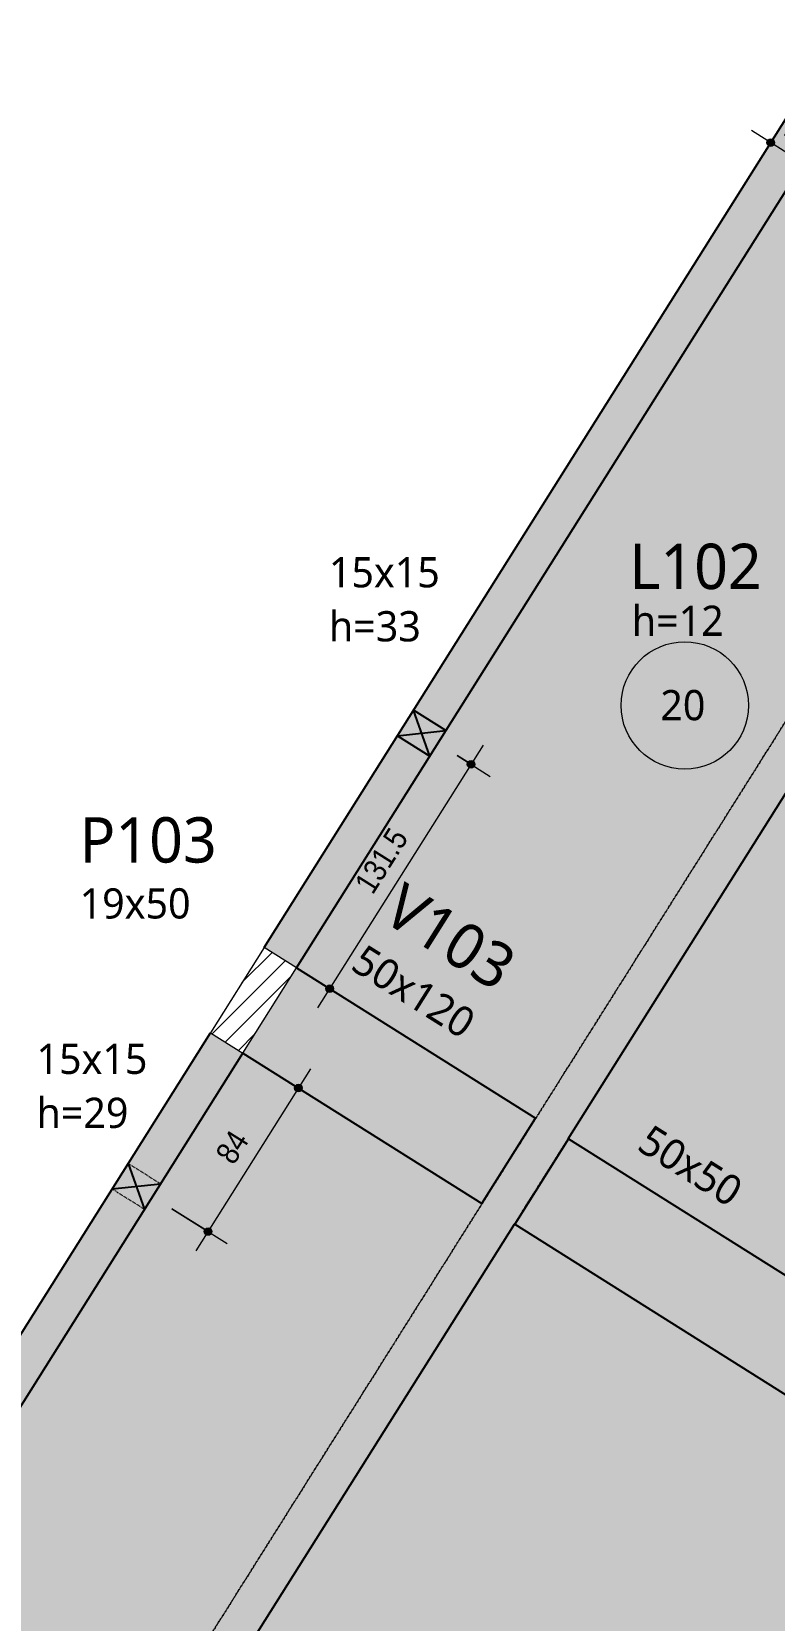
# Model space of a CAD drawing. Extents: x -2131 to 52870, y -3196 to 88043.
# Drawn here: x 41879 to 42247, y 3048 to 3836 of the extents above; entities that cross this region are included whole.
import ezdxf

# ---------------------------------------------------------------- set-up
doc = ezdxf.new("R2010")
doc.units = 0
doc.linetypes.add('Hidden', pattern=[0.714375, 0.47625, -0.238125])
doc.linetypes.add('Traço', pattern=[0.635, 0.3175, -0.3175])
for name, color, linetype, lineweight in [('A-ANNO-DIMS', 7, 'Continuous', 9), ('A-ANNO-DIMS-75', 7, 'Continuous', 9), ('A-DETL-GENF', 7, 'Continuous', 18), ('A-DETL-THIN', 7, 'Continuous', 25), ('A-FLOR', 7, 'Continuous', 25), ('A-FLOR-IDEN', 7, 'Continuous', 9), ('A-GENM', 7, 'Continuous', 25), ('A-GENM-HDLN', 7, 'Traço', 18), ('A-GENM-IDEN', 7, 'Continuous', 9), ('S-BEAM', 7, 'Continuous', 25), ('S-BEAM-HDLN', 7, 'Traço', 25), ('S-BEAM-IDEN', 7, 'Continuous', 9), ('S-COLS-IDEN', 7, 'Continuous', 9)]:
    doc.layers.add(name, color=color, linetype=linetype, lineweight=lineweight)
doc.layers.add('A-DETL', color=7, linetype='Continuous', lineweight=18, true_color=0x00a600)
doc.styles.add('Fira Sans_3', font='', dxfattribs={"width": 0.9, "height": 11.25})
doc.styles.add('Gadugi', font='gadugi.ttf', dxfattribs={"height": 15})
doc.styles.add('Gadugi_6', font='gadugi.ttf', dxfattribs={"height": 22.5})
doc.styles.get('Fira Sans_3').set_extended_font_data('Fira Sans')
doc.dimstyles.new('PED_1_5mm_ESQ_3', dxfattribs={"dimscale": 30.48, "dimtxt": 15.344768, "dimasz": 0.492126, "dimexe": 0.369094, "dimexo": 0.369094, "dimgap": 0.073819, "dimtad": 1, "dimdec": 1, "dimrnd": 0.5, "dimdsep": 46, "dimtxsty": 'Fira Sans_3', "dimblk1": 'DOTSMALL', "dimblk2": 'DOTSMALL', "dimsah": 1, "dimcen": 0.09, "dimdle": 0.369094, "dimazin": 0, "dimtfac": 1, "dimtdec": 4, "dimtix": 1, "dimtmove": 0, "dimatfit": 3, "dimfxl": 1, "dimtvp": 1, "dimtolj": 1, "dimtzin": 0, "dimarcsym": 2})
doc.dimstyles.new('PED_1_5mm_ESQ_7', dxfattribs={"dimscale": 30.48, "dimtxt": 15.344768, "dimasz": 0.492126, "dimexe": 0.369094, "dimexo": 0.369094, "dimgap": 0.073819, "dimtad": 1, "dimdec": 1, "dimrnd": 0.5, "dimdsep": 46, "dimtxsty": 'Fira Sans_3', "dimblk1": 'DOTSMALL', "dimblk2": 'DOTSMALL', "dimsah": 1, "dimcen": 0.09, "dimdle": 0.369094, "dimazin": 0, "dimtfac": 1, "dimtdec": 4, "dimtix": 1, "dimtmove": 0, "dimatfit": 3, "dimfxl": 1, "dimtvp": 1, "dimtolj": 1, "dimtzin": 0, "dimarcsym": 2})

# ---------------------------------------------------------------- blocks, each defined once
blk = doc.blocks.new('PED_FURO_RETANGULAR_R04_2020 - 15x15x29-3491205-PL C 001 - FORMA DO TÉRREO')
at = {"layer": 'A-GENM-HDLN'}
for p, q in [((-7.5, 9.5), (7.5, -9.5)), ((-7.5, -9.5), (7.5, 9.5)), ((-7.5, -9.5), (-7.5, 9.5)), ((7.5, 9.5), (7.5, -9.5))]:
    blk.add_line(p, q, dxfattribs=at)
blk = doc.blocks.new('PED_FURO_RETANGULAR_R04_2020 - 15x15x33-3491726-PL C 001 - FORMA DO TÉRREO')
at = {"layer": 'A-GENM-HDLN'}
for p, q in [((-7.5, 9.5), (7.5, -9.5)), ((-7.5, -9.5), (7.5, 9.5)), ((-7.5, -9.5), (-7.5, 9.5)), ((7.5, 9.5), (7.5, -9.5))]:
    blk.add_line(p, q, dxfattribs=at)
blk = doc.blocks.new('PED_TAG_LAJE_R03 - TÍTULO_ESPESSURA_REBAIXO-2582888-PL C 001 - FORMA DO TÉRREO')
at = {"layer": 'A-FLOR-IDEN'}
blk.add_circle((-0.108, -0.761), 0.421, dxfattribs=at)
blk = doc.blocks.new('DIMBLOCK211-PL C 001 - FORMA DO TÉRREO')
at = {"layer": 'A-ANNO-DIMS-75', "transparency": 16777216}
h = blk.add_hatch(color=256, dxfattribs=at)
edge = h.paths.add_edge_path(flags=0)
edge.add_arc((42341.37, 3104.15), 1.87, 0, 360)
h = blk.add_hatch(color=256, dxfattribs=at)
edge = h.paths.add_edge_path(flags=0)
edge.add_arc((42029.65, 2608.88), 1.88, 0, 360)
for p, q in [((42334.09, 3108.73), (42350.89, 3098.16)), ((42341.37, 3104.15), (42334.09, 3108.73)), ((42341.37, 3104.15), (42029.65, 2608.88)), ((42022.38, 2613.45), (42039.17, 2602.88)), ((42029.65, 2608.88), (42022.38, 2613.45))]:
    blk.add_line(p, q, dxfattribs=at)
for centre, radius in [((42341.37, 3104.15), 1.87), ((42029.65, 2608.88), 1.88)]:
    blk.add_circle(centre, radius, dxfattribs=at)
at = {"layer": 'A-ANNO-DIMS-75', "color": 0, "transparency": 16777216, "insert": (42164.45, 2856.52), "char_height": 11.25, "width": 26.9124, "attachment_point": 1, "rotation": 57.8147, "line_spacing_factor": 1.049215, "style": 'Fira Sans_3'}
blk.add_mtext('585', dxfattribs=at)
blk = doc.blocks.new('_DotSmall')
at = {"color": 0, "linetype": 'ByBlock', "const_width": 0.5}
blk.add_lwpolyline([(-0.0625, 0, 1), (0.0625, 0, 1)], format="xyb", close=True, dxfattribs=at)
blk = doc.blocks.new('DIMBLOCK305-PL C 001 - FORMA DO TÉRREO')
at = {"layer": 'A-ANNO-DIMS-75', "transparency": 16777216}
h = blk.add_hatch(color=256, dxfattribs=at)
edge = h.paths.add_edge_path(flags=0)
edge.add_arc((42245.21, 3781.11), 1.87, 0, 360)
h = blk.add_hatch(color=256, dxfattribs=at)
edge = h.paths.add_edge_path(flags=0)
edge.add_arc((42261.29, 3770.99), 1.87, 0, 360)
for p, q in [((42261.29, 3770.99), (42235.69, 3787.1)), ((42249.79, 3788.39), (42239.22, 3771.59)), ((42245.21, 3781.11), (42249.79, 3788.39)), ((42265.87, 3778.27), (42255.3, 3761.47)), ((42261.29, 3770.99), (42265.87, 3778.27))]:
    blk.add_line(p, q, dxfattribs=at)
for centre in [(42245.21, 3781.11), (42261.29, 3770.99)]:
    blk.add_circle(centre, 1.87, dxfattribs=at)
at = {"layer": 'A-ANNO-DIMS-75', "color": 0, "transparency": 16777216, "insert": (42256.84, 3794.86), "char_height": 11.25, "width": 16.7612, "attachment_point": 1, "rotation": 327.81476, "line_spacing_factor": 1.049215, "style": 'Fira Sans_3'}
blk.add_mtext('19', dxfattribs=at)
blk = doc.blocks.new('DIMBLOCK558-PL C 001 - FORMA DO TÉRREO')
at = {"layer": 'A-ANNO-DIMS-75', "transparency": 16777216}
h = blk.add_hatch(color=256, dxfattribs=at)
edge = h.paths.add_edge_path(flags=0)
edge.add_arc((42010.92, 3312.13), 1.87, 0, 360)
h = blk.add_hatch(color=256, dxfattribs=at)
edge = h.paths.add_edge_path(flags=0)
edge.add_arc((41966.13, 3240.96), 1.88, 0, 360)
for p, q in [((42016.91, 3321.65), (41960.13, 3231.44)), ((41992.92, 3323.45), (42020.44, 3306.13)), ((42010.92, 3312.13), (41992.92, 3323.45)), ((41948.13, 3252.29), (41975.65, 3234.97)), ((41966.13, 3240.96), (41948.13, 3252.29))]:
    blk.add_line(p, q, dxfattribs=at)
for centre, radius in [((42010.92, 3312.13), 1.87), ((41966.13, 3240.96), 1.88)]:
    blk.add_circle(centre, radius, dxfattribs=at)
at = {"layer": 'A-ANNO-DIMS-75', "color": 0, "transparency": 16777216, "insert": (41969.29, 3279.46), "char_height": 11.25, "width": 18.6498, "attachment_point": 1, "rotation": 57.81471, "line_spacing_factor": 1.049215, "style": 'Fira Sans_3'}
blk.add_mtext('84', dxfattribs=at)
blk = doc.blocks.new('DIMBLOCK559-PL C 001 - FORMA DO TÉRREO')
at = {"layer": 'A-ANNO-DIMS-75', "transparency": 16777216}
h = blk.add_hatch(color=256, dxfattribs=at)
edge = h.paths.add_edge_path(flags=0)
edge.add_arc((42096.56, 3472.75), 1.88, 0, 360)
h = blk.add_hatch(color=256, dxfattribs=at)
edge = h.paths.add_edge_path(flags=0)
edge.add_arc((42026.49, 3361.4), 1.88, 0, 360)
for p, q in [((42102.55, 3482.27), (42020.49, 3351.88)), ((42089.63, 3477.11), (42106.08, 3466.75)), ((42096.56, 3472.75), (42089.63, 3477.11)), ((42019.21, 3365.98), (42036.01, 3355.41)), ((42026.49, 3361.4), (42019.21, 3365.98))]:
    blk.add_line(p, q, dxfattribs=at)
for centre in [(42096.56, 3472.75), (42026.49, 3361.4)]:
    blk.add_circle(centre, 1.88, dxfattribs=at)
at = {"layer": 'A-ANNO-DIMS-75', "color": 0, "transparency": 16777216, "insert": (42038.26, 3413.59), "char_height": 11.25, "width": 36.8274, "attachment_point": 1, "rotation": 57.81471, "line_spacing_factor": 1.049215, "style": 'Fira Sans_3'}
blk.add_mtext('131.5', dxfattribs=at)

msp = doc.modelspace()

# ---------------------------------------------------------------- hatches: boundary and pattern name
at = {"layer": 'A-DETL', "true_color": 0x00bcb8}
msp.add_hatch(color=132, dxfattribs=at).paths.add_polyline_path([(41351.998, 2027.384), (42427.435, 3736.125), (42411.355, 3746.245), (41335.918, 2037.504), (41341.088, 2034.25)], flags=0)
at = {"layer": 'A-DETL-GENF', "true_color": 0x808080}
h = msp.add_hatch(dxfattribs=at)
h.set_pattern_fill('FP_5', color=8, style=0, pattern_type=2)
h.set_pattern_definition([(45, (44240.043, 0), (-5.303301, 5.303301), [])])
h.paths.add_polyline_path([(41983.396, 3329.446), (42010.029, 3371.762), (41993.949, 3381.883), (41967.316, 3339.567)], flags=0)
at = {"layer": 'A-FLOR', "true_color": 0xb4bee6}
h = msp.add_hatch(color=9, dxfattribs=at)
h.paths.add_polyline_path([(42128.67, 3297.093), (42411.355, 3746.245), (42292.714, 3820.915), (42010.029, 3371.762), (42128.515, 3297.19)], flags=0)
h.paths.add_polyline_path([(42359.557, 3752.655), (42351.099, 3757.99), (42356.433, 3766.448), (42364.891, 3761.113), (42359.566, 3752.67)], flags=0)
h.paths.add_polyline_path([(42327.389, 3772.884), (42318.931, 3778.219), (42324.265, 3786.677), (42332.723, 3781.342)], flags=0)
at = {"layer": 'A-FLOR', "true_color": 0xa7d7e1}
for points in [[(42465.511, 3085.094), (42748.196, 3534.246), (42427.436, 3736.125), (42144.75, 3286.972), (42328.887, 3171.081)], [(42022.072, 2380.524), (42438.878, 3042.777), (42118.118, 3244.655), (41701.313, 2582.402), (42022.029, 2380.551)]]:
    msp.add_hatch(color=9, dxfattribs=at).paths.add_polyline_path(points, flags=0)
at = {"layer": 'A-FLOR', "true_color": 0xb4bee6}
msp.add_hatch(color=9, dxfattribs=at).paths.add_polyline_path([(41680.278, 2584.65), (42102.037, 3254.776), (41983.396, 3329.446), (41566.59, 2667.193), (41685.192, 2592.548), (41680.237, 2584.676)], flags=0)
at = {"layer": 'S-BEAM', "true_color": 0xfcd5b4}
for points in [[(42010.029, 3371.762), (42295.907, 3825.988), (42279.827, 3836.108), (41993.949, 3381.883)], [(41636.742, 2778.654), (41983.396, 3329.446), (41967.316, 3339.567), (41620.661, 2788.775)]]:
    msp.add_hatch(color=254, dxfattribs=at).paths.add_polyline_path(points, flags=0)
at = {"layer": 'S-BEAM', "true_color": 0xb4bee6}
msp.add_hatch(color=9, dxfattribs=at).paths.add_polyline_path([(42101.882, 3254.874), (42128.515, 3297.19), (42010.029, 3371.762), (41983.396, 3329.446), (42038.321, 3294.877)], flags=0)
at = {"layer": 'S-BEAM', "true_color": 0xa7d7e1}
msp.add_hatch(color=9, dxfattribs=at).paths.add_polyline_path([(42454.626, 3032.865), (42481.259, 3075.182), (42144.843, 3286.914), (42118.21, 3244.597), (42438.878, 3042.777)], flags=0)

# ---------------------------------------------------------------- linework, layer by layer
at = {"layer": 'A-DETL', "color": 7, "linetype": 'Hidden'}
for p, q in [((42411.355, 3746.245), (41335.918, 2037.504)), ((41335.918, 2037.504), (42411.355, 3746.245)), ((41351.998, 2027.384), (42427.436, 3736.125)), ((42144.75, 3286.972), (42427.436, 3736.125)), ((42118.118, 3244.655), (42144.75, 3286.972)), ((41701.313, 2582.402), (42118.118, 3244.655))]:
    msp.add_line(p, q, dxfattribs=at)
at = {"layer": 'A-DETL', "color": 7}
for p, q in [((41993.949, 3381.883), (41967.316, 3339.567)), ((42010.029, 3371.762), (41993.949, 3381.883)), ((41983.396, 3329.446), (42010.029, 3371.762)), ((41967.316, 3339.567), (41983.396, 3329.446))]:
    msp.add_line(p, q, dxfattribs=at)
at = {"layer": 'A-DETL-THIN'}
for p, q in [((42076.11, 3476.757), (42068.02, 3499.573)), ((42060.03, 3486.878), (42084.1, 3489.452)), ((41926.522, 3274.751), (41934.613, 3251.935)), ((41918.532, 3262.056), (41942.603, 3264.63))]:
    msp.add_line(p, q, dxfattribs=at)
at = {"layer": 'A-FLOR'}
for p, q in [((42144.75, 3286.972), (42427.436, 3736.125)), ((42128.67, 3297.093), (42128.515, 3297.19)), ((42144.843, 3286.914), (42144.75, 3286.972)), ((42101.882, 3254.874), (42102.037, 3254.776)), ((41701.313, 2582.402), (42118.118, 3244.655)), ((42118.118, 3244.655), (42118.21, 3244.597))]:
    msp.add_line(p, q, dxfattribs=at)
at = {"layer": 'S-BEAM'}
for p, q in [((41993.949, 3381.883), (42279.827, 3836.108)), ((42010.029, 3371.762), (42292.714, 3820.915)), ((42010.029, 3371.762), (42128.515, 3297.19)), ((41620.661, 2788.775), (41967.316, 3339.567)), ((41636.742, 2778.654), (41983.396, 3329.446)), ((41983.396, 3329.446), (42101.882, 3254.874)), ((42101.882, 3254.874), (42128.515, 3297.19)), ((42144.843, 3286.914), (42118.21, 3244.597)), ((42144.843, 3286.914), (42481.259, 3075.182)), ((42118.21, 3244.597), (42454.626, 3032.865))]:
    msp.add_line(p, q, dxfattribs=at)
at = {"layer": 'S-BEAM-HDLN', "linetype": 'Continuous'}
for p, q in [((42084.1, 3489.452), (42068.02, 3499.573)), ((42060.03, 3486.878), (42076.11, 3476.757))]:
    msp.add_line(p, q, dxfattribs=at)

# ---------------------------------------------------------------- block references
at = {"layer": 'A-FLOR-IDEN', "xscale": 74.99999999999996, "yscale": 74.99999999999996, "zscale": 74.99999999999996}
msp.add_blockref('PED_TAG_LAJE_R03 - TÍTULO_ESPESSURA_REBAIXO-2582888-PL C 001 - FORMA DO TÉRREO', (42210.692, 3559.004), dxfattribs=at)
at = {"layer": 'A-GENM', "linetype": 'Traço', "lineweight": 18}
for name, p, rotation in [('PED_FURO_RETANGULAR_R04_2020 - 15x15x33-3491726-PL C 001 - FORMA DO TÉRREO', (42072.065, 3488.165), 57.8147114596297), ('PED_FURO_RETANGULAR_R04_2020 - 15x15x29-3491205-PL C 001 - FORMA DO TÉRREO', (41930.568, 3263.343), 57.81471040540379)]:
    msp.add_blockref(name, p, dxfattribs=dict(at, rotation=rotation))

# ---------------------------------------------------------------- texts
at = {"layer": 'A-FLOR-IDEN', "attachment_point": 1}
for s, insert, char_height, width, style in [('L102', (42175.125, 3582.154), 22.5, 81.17086, 'Gadugi_6'), ('h=12', (42176.297, 3551.44), 15, 59.5253, 'Gadugi'), ('20', (42190.459, 3509.575), 15, 27.65822, 'Gadugi')]:
    msp.add_mtext(s, dxfattribs=dict(at, insert=insert, char_height=char_height, width=width, style=style))
at = {"layer": 'A-GENM-IDEN', "char_height": 15, "attachment_point": 1, "style": 'Gadugi'}
for s, insert, width in [('15x15', (42026.053, 3575.494), 67.34175), ('h=33', (42026.053, 3548.707), 59.5253), ('15x15', (41881.023, 3334.134), 67.34175), ('h=29', (41881.023, 3307.348), 59.5253)]:
    msp.add_mtext(s, dxfattribs=dict(at, insert=insert, width=width))
at = {"layer": 'S-BEAM-IDEN', "attachment_point": 1, "rotation": 327.814762}
for s, insert, char_height, width, style in [('V103', (42063.495, 3414.801), 22.5, 87.18352, 'Gadugi_6'), ('50x120', (42044.143, 3384.054), 15, 81.17086, 'Gadugi'), ('50x50', (42186.19, 3294.652), 15, 67.34175, 'Gadugi')]:
    msp.add_mtext(s, dxfattribs=dict(at, insert=insert, char_height=char_height, width=width, style=style))
at = {"layer": 'S-COLS-IDEN', "attachment_point": 1}
for s, insert, char_height, width, style in [('P103', (41902.415, 3446.464), 22.5, 84.77845, 'Gadugi_6'), ('19x50', (41902.415, 3411.229), 15, 67.34175, 'Gadugi')]:
    msp.add_mtext(s, dxfattribs=dict(at, insert=insert, char_height=char_height, width=width, style=style))

# ---------------------------------------------------------------- dimensions: what is measured, and where the dimension line sits
at = {"layer": 'A-ANNO-DIMS'}
for base, p1, p2, angle, dimstyle, override, picture, middle in [((42245.213, 3781.112), (42259.881, 3768.747), (42243.801, 3778.868), 327.814762, 'PED_1_5mm_ESQ_3', {"dimpost": '<>', "dimfxl": 19}, 'DIMBLOCK305-PL C 001 - FORMA DO TÉRREO', (42257.544, 3782.868)), ((42026.487, 3361.405), (42080.105, 3483.105), (42028.731, 3359.992), 57.814711, 'PED_1_5mm_ESQ_7', {"dimpost": '<>', "dimfxl": 133.401741}, 'DIMBLOCK559-PL C 001 - FORMA DO TÉRREO', (42054.777, 3421.323)), ((41966.127, 3240.963), (41983.396, 3329.446), (41938.608, 3258.283), 57.81471, 'PED_1_5mm_ESQ_7', {"dimpost": '<>', "dimfxl": 84.084418}, 'DIMBLOCK558-PL C 001 - FORMA DO TÉRREO', (41981.774, 3280.791)), ((42029.653, 2608.875), (42343.611, 3102.736), (42031.898, 2607.462), 57.814696, 'PED_1_5mm_ESQ_3', {"dimpost": '<>', "dimfxl": 585.201376}, 'DIMBLOCK211-PL C 001 - FORMA DO TÉRREO', (42178.762, 2860.759))]:
    dim = msp.add_linear_dim(base=base, p1=p1, p2=p2, angle=angle, dimstyle=dimstyle, override=override, dxfattribs=at)
    dim.commit()
    dim.dimension.update_dxf_attribs({"geometry": picture, "text_midpoint": middle})

doc.saveas('drawing.dxf')
